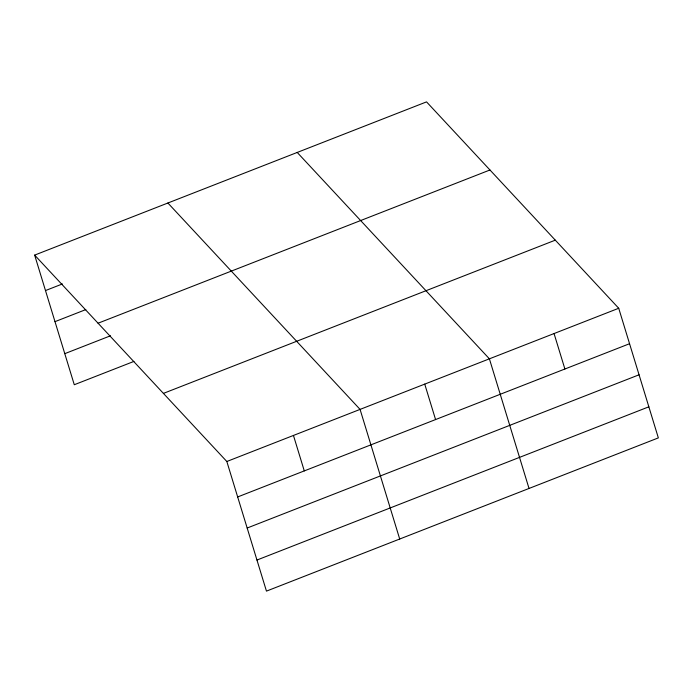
<?xml version="1.0" encoding="UTF-8"?>
<svg xmlns="http://www.w3.org/2000/svg" width="693" height="693" viewBox="0 0 693 693"><rect width="100%" height="100%" fill="white"/><g stroke="black" fill="none" stroke-linecap="round" stroke-linejoin="round"><path stroke-width="1.04" d="M34.65 255.111L426.541 101.88L618.719 308.264L658.35 437.889L266.459 591.12L226.828 461.495L34.65 255.111L74.281 384.736L133.94 361.408M45.487 290.566L62.396 283.957M54.99 321.647L85.819 309.589M98.068 323.215L489.96 169.984M64.778 353.664L110.516 335.776M163.409 393.39L555.301 240.159M226.828 461.495L618.719 308.264M237.673 496.95L629.556 343.719M247.167 528.031L639.059 374.792M256.956 560.048L648.847 406.817M297.219 152.443L489.397 358.827L529.028 488.452M167.897 203.014L360.074 409.398L399.705 539.024M554.053 333.55L564.899 369.005M424.731 384.113L435.576 419.568M293.451 435.447L304.288 470.902"/></g></svg>
